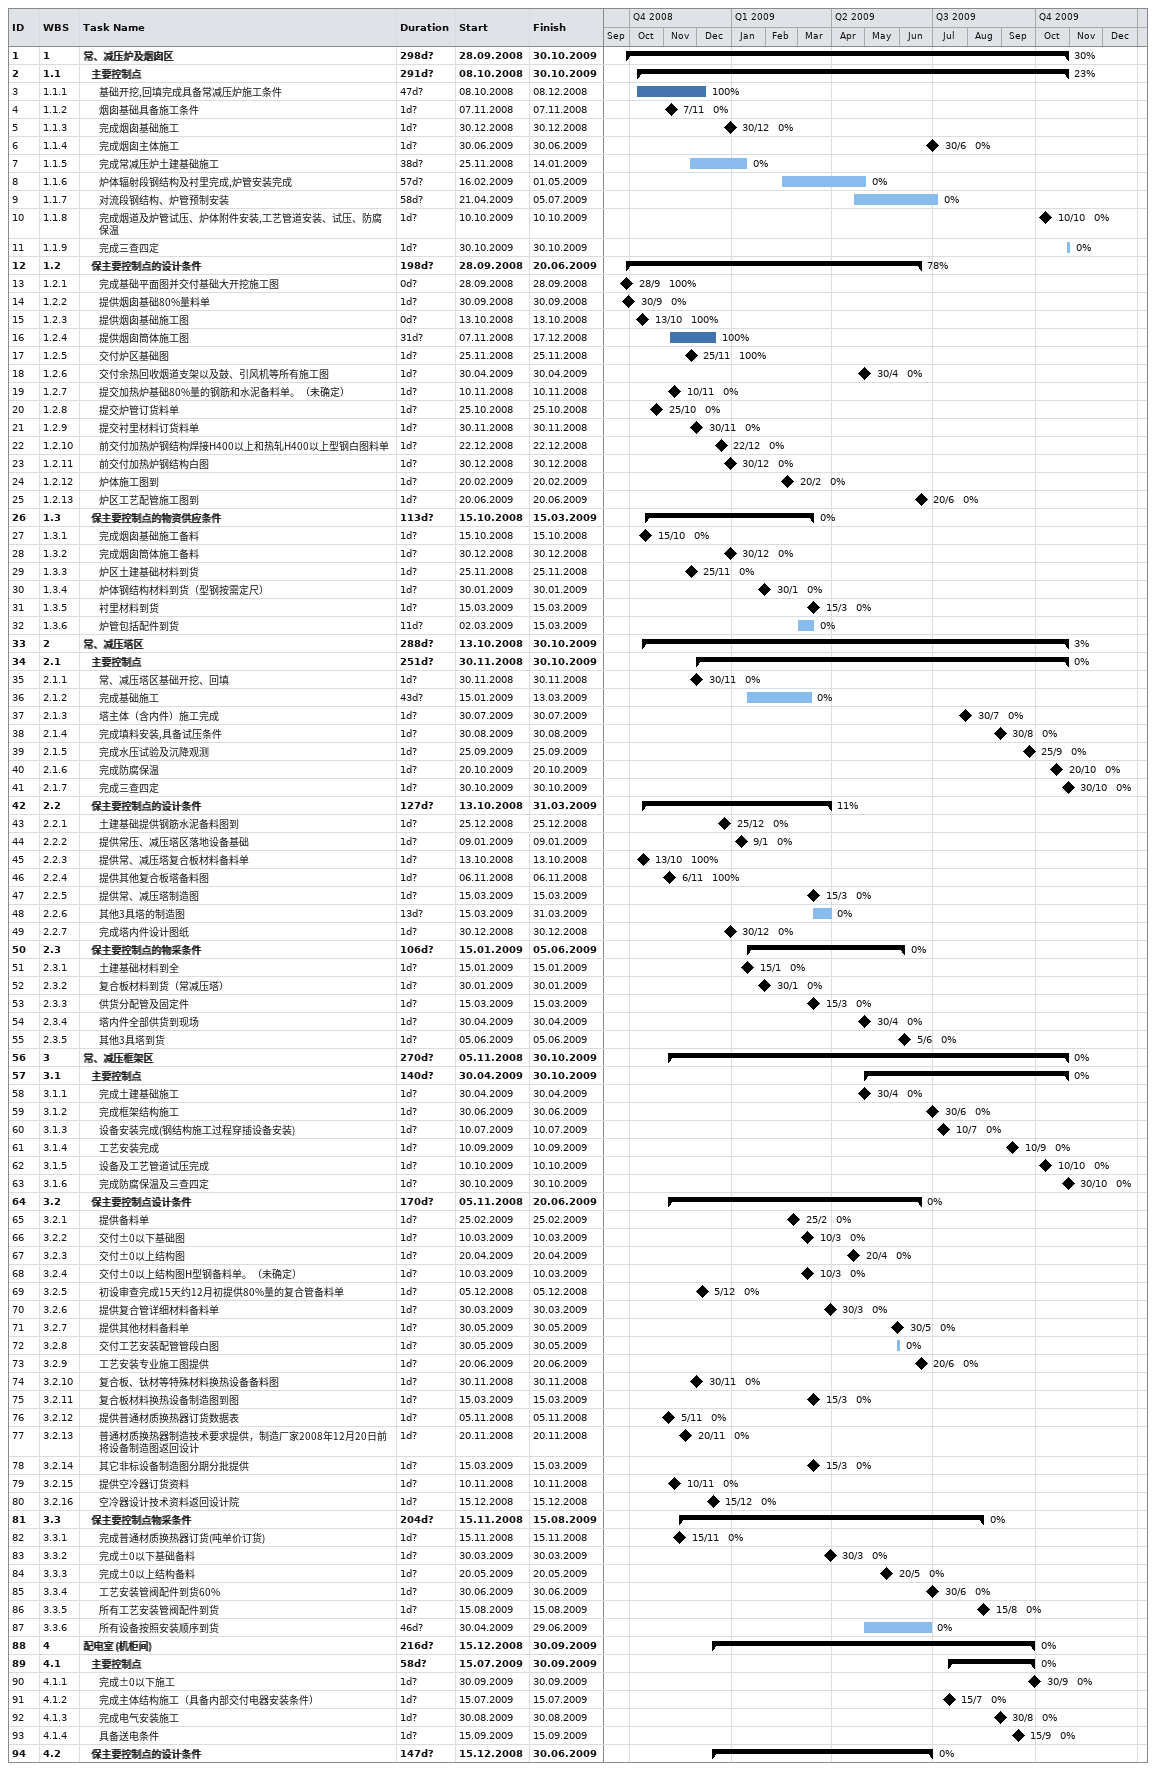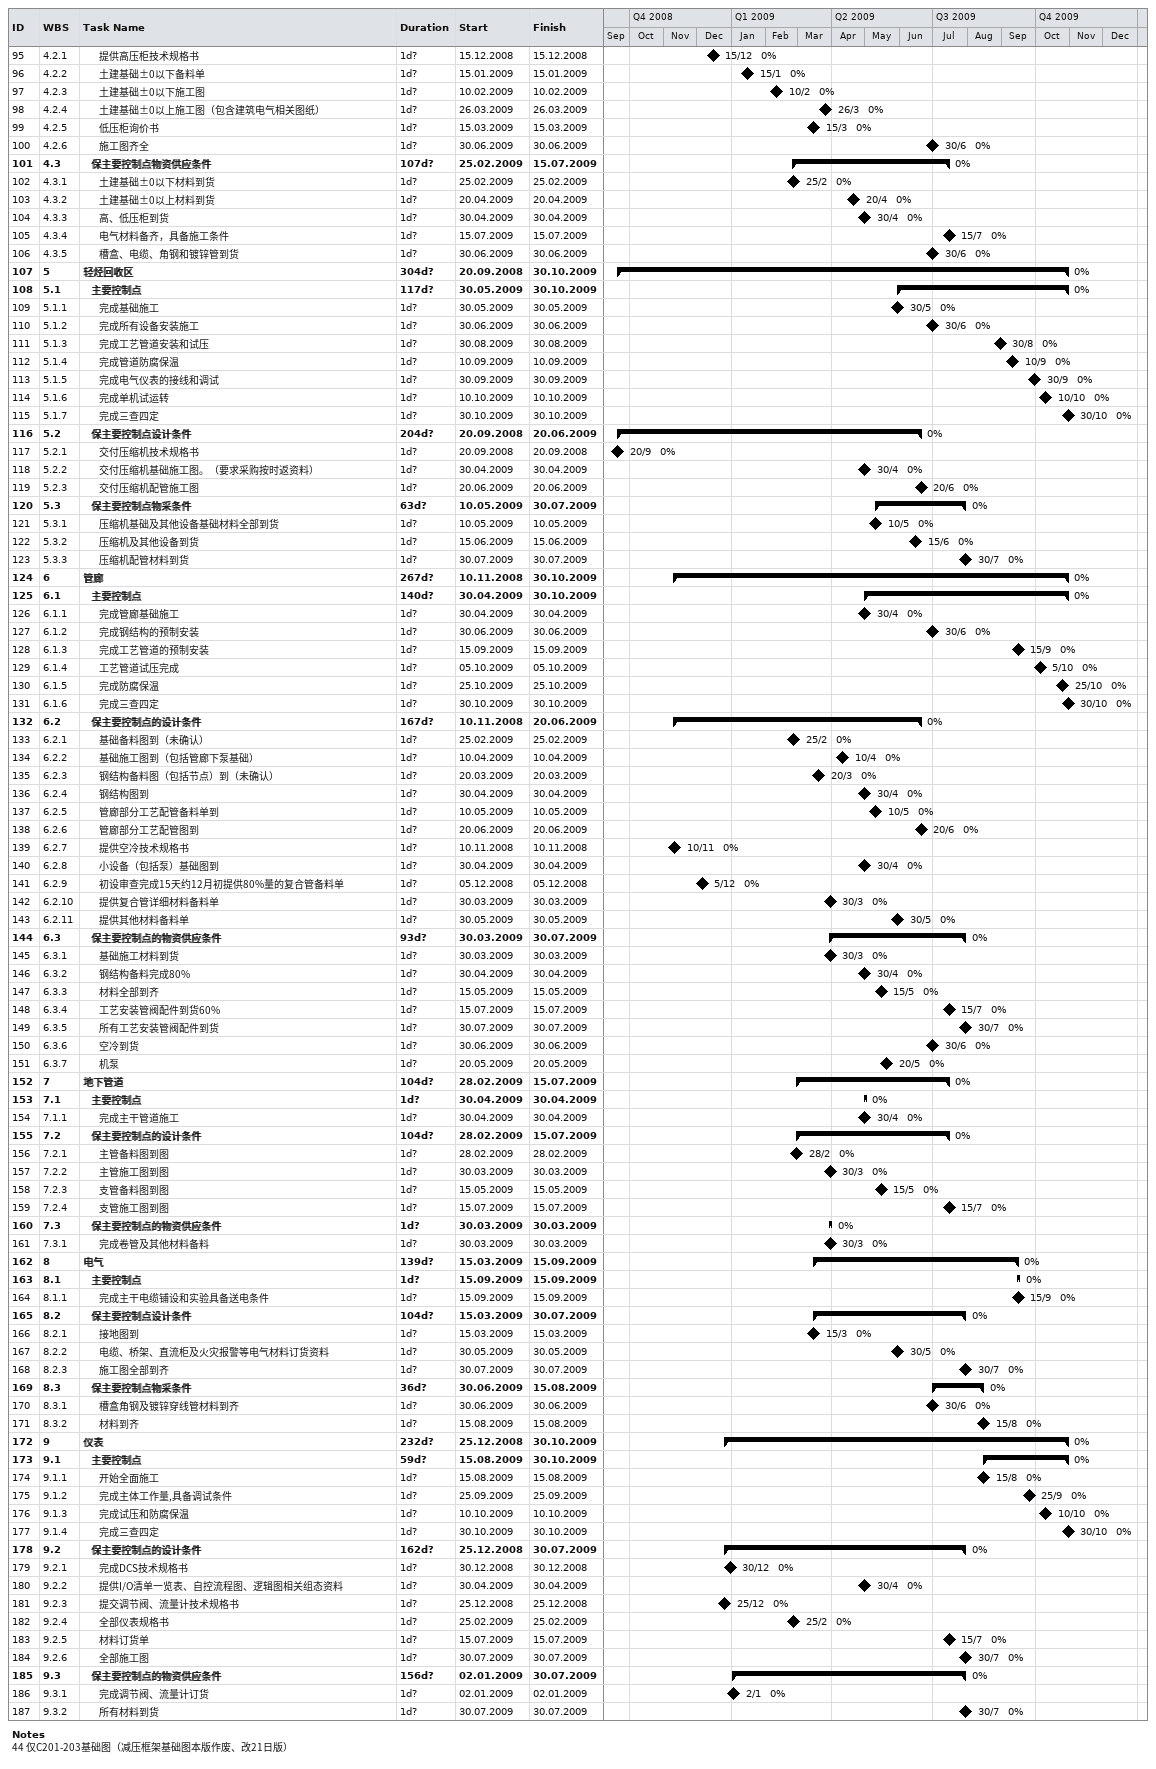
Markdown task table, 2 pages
| ID | WBS | Task | Duration | Start | Finish | % complete |
|---|---|---|---|---|---|---|
| 1 | 1 | **常、减压炉及烟囱区** | 298d? | 2008-09-28 | 2009-10-30 | 30 |
| 2 | 1.1 | **主要控制点** | 291d? | 2008-10-08 | 2009-10-30 | 23 |
| 3 | 1.1.1 | 基础开挖,回填完成具备常减压炉施工条件 | 47d? | 2008-10-08 | 2008-12-08 | 100 |
| 4 | 1.1.2 | 烟囱基础具备施工条件 | 1d? | 2008-11-07 | 2008-11-07 | 0 |
| 5 | 1.1.3 | 完成烟囱基础施工 | 1d? | 2008-12-30 | 2008-12-30 | 0 |
| 6 | 1.1.4 | 完成烟囱主体施工 | 1d? | 2009-06-30 | 2009-06-30 | 0 |
| 7 | 1.1.5 | 完成常减压炉土建基础施工 | 38d? | 2008-11-25 | 2009-01-14 | 0 |
| 8 | 1.1.6 | 炉体辐射段钢结构及衬里完成,炉管安装完成 | 57d? | 2009-02-16 | 2009-05-01 | 0 |
| 9 | 1.1.7 | 对流段钢结构、炉管预制安装 | 58d? | 2009-04-21 | 2009-07-05 | 0 |
| 10 | 1.1.8 | 完成烟道及炉管试压、炉体附件安装,工艺管道安装、试压、防腐保温 | 1d? | 2009-10-10 | 2009-10-10 | 0 |
| 11 | 1.1.9 | 完成三查四定 | 1d? | 2009-10-30 | 2009-10-30 | 0 |
| 12 | 1.2 | **保主要控制点的设计条件** | 198d? | 2008-09-28 | 2009-06-20 | 78 |
| 13 | 1.2.1 | 完成基础平面图并交付基础大开挖施工图 | 0d? | 2008-09-28 | 2008-09-28 | 100 |
| 14 | 1.2.2 | 提供烟囱基础80%量料单 | 1d? | 2008-09-30 | 2008-09-30 | 0 |
| 15 | 1.2.3 | 提供烟囱基础施工图 | 0d? | 2008-10-13 | 2008-10-13 | 100 |
| 16 | 1.2.4 | 提供烟囱筒体施工图 | 31d? | 2008-11-07 | 2008-12-17 | 100 |
| 17 | 1.2.5 | 交付炉区基础图 | 1d? | 2008-11-25 | 2008-11-25 | 100 |
| 18 | 1.2.6 | 交付余热回收烟道支架以及鼓、引风机等所有施工图 | 1d? | 2009-04-30 | 2009-04-30 | 0 |
| 19 | 1.2.7 | 提交加热炉基础80%量的钢筋和水泥备料单。（未确定） | 1d? | 2008-11-10 | 2008-11-10 | 0 |
| 20 | 1.2.8 | 提交炉管订货料单 | 1d? | 2008-10-25 | 2008-10-25 | 0 |
| 21 | 1.2.9 | 提交衬里材料订货料单 | 1d? | 2008-11-30 | 2008-11-30 | 0 |
| 22 | 1.2.10 | 前交付加热炉钢结构焊接H400以上和热轧H400以上型钢白图料单 | 1d? | 2008-12-22 | 2008-12-22 | 0 |
| 23 | 1.2.11 | 前交付加热炉钢结构白图 | 1d? | 2008-12-30 | 2008-12-30 | 0 |
| 24 | 1.2.12 | 炉体施工图到 | 1d? | 2009-02-20 | 2009-02-20 | 0 |
| 25 | 1.2.13 | 炉区工艺配管施工图到 | 1d? | 2009-06-20 | 2009-06-20 | 0 |
| 26 | 1.3 | **保主要控制点的物资供应条件** | 113d? | 2008-10-15 | 2009-03-15 | 0 |
| 27 | 1.3.1 | 完成烟囱基础施工备料 | 1d? | 2008-10-15 | 2008-10-15 | 0 |
| 28 | 1.3.2 | 完成烟囱筒体施工备料 | 1d? | 2008-12-30 | 2008-12-30 | 0 |
| 29 | 1.3.3 | 炉区土建基础材料到货 | 1d? | 2008-11-25 | 2008-11-25 | 0 |
| 30 | 1.3.4 | 炉体钢结构材料到货（型钢按需定尺） | 1d? | 2009-01-30 | 2009-01-30 | 0 |
| 31 | 1.3.5 | 衬里材料到货 | 1d? | 2009-03-15 | 2009-03-15 | 0 |
| 32 | 1.3.6 | 炉管包括配件到货 | 11d? | 2009-03-02 | 2009-03-15 | 0 |
| 33 | 2 | **常、减压塔区** | 288d? | 2008-10-13 | 2009-10-30 | 3 |
| 34 | 2.1 | **主要控制点** | 251d? | 2008-11-30 | 2009-10-30 | 0 |
| 35 | 2.1.1 | 常、减压塔区基础开挖、回填 | 1d? | 2008-11-30 | 2008-11-30 | 0 |
| 36 | 2.1.2 | 完成基础施工 | 43d? | 2009-01-15 | 2009-03-13 | 0 |
| 37 | 2.1.3 | 塔主体（含内件）施工完成 | 1d? | 2009-07-30 | 2009-07-30 | 0 |
| 38 | 2.1.4 | 完成填料安装,具备试压条件 | 1d? | 2009-08-30 | 2009-08-30 | 0 |
| 39 | 2.1.5 | 完成水压试验及沉降观测 | 1d? | 2009-09-25 | 2009-09-25 | 0 |
| 40 | 2.1.6 | 完成防腐保温 | 1d? | 2009-10-20 | 2009-10-20 | 0 |
| 41 | 2.1.7 | 完成三查四定 | 1d? | 2009-10-30 | 2009-10-30 | 0 |
| 42 | 2.2 | **保主要控制点的设计条件** | 127d? | 2008-10-13 | 2009-03-31 | 11 |
| 43 | 2.2.1 | 土建基础提供钢筋水泥备料图到 | 1d? | 2008-12-25 | 2008-12-25 | 0 |
| 44 | 2.2.2 | 提供常压、减压塔区落地设备基础 | 1d? | 2009-01-09 | 2009-01-09 | 0 |
| 45 | 2.2.3 | 提供常、减压塔复合板材料备料单 | 1d? | 2008-10-13 | 2008-10-13 | 100 |
| 46 | 2.2.4 | 提供其他复合板塔备料图 | 1d? | 2008-11-06 | 2008-11-06 | 100 |
| 47 | 2.2.5 | 提供常、减压塔制造图 | 1d? | 2009-03-15 | 2009-03-15 | 0 |
| 48 | 2.2.6 | 其他3具塔的制造图 | 13d? | 2009-03-15 | 2009-03-31 | 0 |
| 49 | 2.2.7 | 完成塔内件设计图纸 | 1d? | 2008-12-30 | 2008-12-30 | 0 |
| 50 | 2.3 | **保主要控制点的物采条件** | 106d? | 2009-01-15 | 2009-06-05 | 0 |
| 51 | 2.3.1 | 土建基础材料到全 | 1d? | 2009-01-15 | 2009-01-15 | 0 |
| 52 | 2.3.2 | 复合板材料到货（常减压塔） | 1d? | 2009-01-30 | 2009-01-30 | 0 |
| 53 | 2.3.3 | 供货分配管及固定件 | 1d? | 2009-03-15 | 2009-03-15 | 0 |
| 54 | 2.3.4 | 塔内件全部供货到现场 | 1d? | 2009-04-30 | 2009-04-30 | 0 |
| 55 | 2.3.5 | 其他3具塔到货 | 1d? | 2009-06-05 | 2009-06-05 | 0 |
| 56 | 3 | **常、减压框架区** | 270d? | 2008-11-05 | 2009-10-30 | 0 |
| 57 | 3.1 | **主要控制点** | 140d? | 2009-04-30 | 2009-10-30 | 0 |
| 58 | 3.1.1 | 完成土建基础施工 | 1d? | 2009-04-30 | 2009-04-30 | 0 |
| 59 | 3.1.2 | 完成框架结构施工 | 1d? | 2009-06-30 | 2009-06-30 | 0 |
| 60 | 3.1.3 | 设备安装完成(钢结构施工过程穿插设备安装) | 1d? | 2009-07-10 | 2009-07-10 | 0 |
| 61 | 3.1.4 | 工艺安装完成 | 1d? | 2009-09-10 | 2009-09-10 | 0 |
| 62 | 3.1.5 | 设备及工艺管道试压完成 | 1d? | 2009-10-10 | 2009-10-10 | 0 |
| 63 | 3.1.6 | 完成防腐保温及三查四定 | 1d? | 2009-10-30 | 2009-10-30 | 0 |
| 64 | 3.2 | **保主要控制点设计条件** | 170d? | 2008-11-05 | 2009-06-20 | 0 |
| 65 | 3.2.1 | 提供备料单 | 1d? | 2009-02-25 | 2009-02-25 | 0 |
| 66 | 3.2.2 | 交付±0以下基础图 | 1d? | 2009-03-10 | 2009-03-10 | 0 |
| 67 | 3.2.3 | 交付±0以上结构图 | 1d? | 2009-04-20 | 2009-04-20 | 0 |
| 68 | 3.2.4 | 交付±0以上结构图H型钢备料单。（未确定） | 1d? | 2009-03-10 | 2009-03-10 | 0 |
| 69 | 3.2.5 | 初设审查完成15天约12月初提供80%量的复合管备料单 | 1d? | 2008-12-05 | 2008-12-05 | 0 |
| 70 | 3.2.6 | 提供复合管详细材料备料单 | 1d? | 2009-03-30 | 2009-03-30 | 0 |
| 71 | 3.2.7 | 提供其他材料备料单 | 1d? | 2009-05-30 | 2009-05-30 | 0 |
| 72 | 3.2.8 | 交付工艺安装配管管段白图 | 1d? | 2009-05-30 | 2009-05-30 | 0 |
| 73 | 3.2.9 | 工艺安装专业施工图提供 | 1d? | 2009-06-20 | 2009-06-20 | 0 |
| 74 | 3.2.10 | 复合板、钛材等特殊材料换热设备备料图 | 1d? | 2008-11-30 | 2008-11-30 | 0 |
| 75 | 3.2.11 | 复合板材料换热设备制造图到图 | 1d? | 2009-03-15 | 2009-03-15 | 0 |
| 76 | 3.2.12 | 提供普通材质换热器订货数据表 | 1d? | 2008-11-05 | 2008-11-05 | 0 |
| 77 | 3.2.13 | 普通材质换热器制造技术要求提供，制造厂家2008年12月20日前将设备制造图返回设计 | 1d? | 2008-11-20 | 2008-11-20 | 0 |
| 78 | 3.2.14 | 其它非标设备制造图分期分批提供 | 1d? | 2009-03-15 | 2009-03-15 | 0 |
| 79 | 3.2.15 | 提供空冷器订货资料 | 1d? | 2008-11-10 | 2008-11-10 | 0 |
| 80 | 3.2.16 | 空冷器设计技术资料返回设计院 | 1d? | 2008-12-15 | 2008-12-15 | 0 |
| 81 | 3.3 | **保主要控制点物采条件** | 204d? | 2008-11-15 | 2009-08-15 | 0 |
| 82 | 3.3.1 | 完成普通材质换热器订货(吨单价订货) | 1d? | 2008-11-15 | 2008-11-15 | 0 |
| 83 | 3.3.2 | 完成±0以下基础备料 | 1d? | 2009-03-30 | 2009-03-30 | 0 |
| 84 | 3.3.3 | 完成±0以上结构备料 | 1d? | 2009-05-20 | 2009-05-20 | 0 |
| 85 | 3.3.4 | 工艺安装管阀配件到货60% | 1d? | 2009-06-30 | 2009-06-30 | 0 |
| 86 | 3.3.5 | 所有工艺安装管阀配件到货 | 1d? | 2009-08-15 | 2009-08-15 | 0 |
| 87 | 3.3.6 | 所有设备按照安装顺序到货 | 46d? | 2009-04-30 | 2009-06-29 | 0 |
| 88 | 4 | **配电室 (机柜间)** | 216d? | 2008-12-15 | 2009-09-30 | 0 |
| 89 | 4.1 | **主要控制点** | 58d? | 2009-07-15 | 2009-09-30 | 0 |
| 90 | 4.1.1 | 完成±0以下施工 | 1d? | 2009-09-30 | 2009-09-30 | 0 |
| 91 | 4.1.2 | 完成主体结构施工（具备内部交付电器安装条件） | 1d? | 2009-07-15 | 2009-07-15 | 0 |
| 92 | 4.1.3 | 完成电气安装施工 | 1d? | 2009-08-30 | 2009-08-30 | 0 |
| 93 | 4.1.4 | 具备送电条件 | 1d? | 2009-09-15 | 2009-09-15 | 0 |
| 94 | 4.2 | **保主要控制点的设计条件** | 147d? | 2008-12-15 | 2009-06-30 | 0 |
| 95 | 4.2.1 | 提供高压柜技术规格书 | 1d? | 2008-12-15 | 2008-12-15 | 0 |
| 96 | 4.2.2 | 土建基础±0以下备料单 | 1d? | 2009-01-15 | 2009-01-15 | 0 |
| 97 | 4.2.3 | 土建基础±0以下施工图 | 1d? | 2009-02-10 | 2009-02-10 | 0 |
| 98 | 4.2.4 | 土建基础±0以上施工图（包含建筑电气相关图纸） | 1d? | 2009-03-26 | 2009-03-26 | 0 |
| 99 | 4.2.5 | 低压柜询价书 | 1d? | 2009-03-15 | 2009-03-15 | 0 |
| 100 | 4.2.6 | 施工图齐全 | 1d? | 2009-06-30 | 2009-06-30 | 0 |
| 101 | 4.3 | **保主要控制点物资供应条件** | 107d? | 2009-02-25 | 2009-07-15 | 0 |
| 102 | 4.3.1 | 土建基础±0以下材料到货 | 1d? | 2009-02-25 | 2009-02-25 | 0 |
| 103 | 4.3.2 | 土建基础±0以上材料到货 | 1d? | 2009-04-20 | 2009-04-20 | 0 |
| 104 | 4.3.3 | 高、低压柜到货 | 1d? | 2009-04-30 | 2009-04-30 | 0 |
| 105 | 4.3.4 | 电气材料备齐，具备施工条件 | 1d? | 2009-07-15 | 2009-07-15 | 0 |
| 106 | 4.3.5 | 槽盒、电缆、角钢和镀锌管到货 | 1d? | 2009-06-30 | 2009-06-30 | 0 |
| 107 | 5 | **轻烃回收区** | 304d? | 2008-09-20 | 2009-10-30 | 0 |
| 108 | 5.1 | **主要控制点** | 117d? | 2009-05-30 | 2009-10-30 | 0 |
| 109 | 5.1.1 | 完成基础施工 | 1d? | 2009-05-30 | 2009-05-30 | 0 |
| 110 | 5.1.2 | 完成所有设备安装施工 | 1d? | 2009-06-30 | 2009-06-30 | 0 |
| 111 | 5.1.3 | 完成工艺管道安装和试压 | 1d? | 2009-08-30 | 2009-08-30 | 0 |
| 112 | 5.1.4 | 完成管道防腐保温 | 1d? | 2009-09-10 | 2009-09-10 | 0 |
| 113 | 5.1.5 | 完成电气仪表的接线和调试 | 1d? | 2009-09-30 | 2009-09-30 | 0 |
| 114 | 5.1.6 | 完成单机试运转 | 1d? | 2009-10-10 | 2009-10-10 | 0 |
| 115 | 5.1.7 | 完成三查四定 | 1d? | 2009-10-30 | 2009-10-30 | 0 |
| 116 | 5.2 | **保主要控制点设计条件** | 204d? | 2008-09-20 | 2009-06-20 | 0 |
| 117 | 5.2.1 | 交付压缩机技术规格书 | 1d? | 2008-09-20 | 2008-09-20 | 0 |
| 118 | 5.2.2 | 交付压缩机基础施工图。（要求采购按时返资料） | 1d? | 2009-04-30 | 2009-04-30 | 0 |
| 119 | 5.2.3 | 交付压缩机配管施工图 | 1d? | 2009-06-20 | 2009-06-20 | 0 |
| 120 | 5.3 | **保主要控制点物采条件** | 63d? | 2009-05-10 | 2009-07-30 | 0 |
| 121 | 5.3.1 | 压缩机基础及其他设备基础材料全部到货 | 1d? | 2009-05-10 | 2009-05-10 | 0 |
| 122 | 5.3.2 | 压缩机及其他设备到货 | 1d? | 2009-06-15 | 2009-06-15 | 0 |
| 123 | 5.3.3 | 压缩机配管材料到货 | 1d? | 2009-07-30 | 2009-07-30 | 0 |
| 124 | 6 | **管廊** | 267d? | 2008-11-10 | 2009-10-30 | 0 |
| 125 | 6.1 | **主要控制点** | 140d? | 2009-04-30 | 2009-10-30 | 0 |
| 126 | 6.1.1 | 完成管廊基础施工 | 1d? | 2009-04-30 | 2009-04-30 | 0 |
| 127 | 6.1.2 | 完成钢结构的预制安装 | 1d? | 2009-06-30 | 2009-06-30 | 0 |
| 128 | 6.1.3 | 完成工艺管道的预制安装 | 1d? | 2009-09-15 | 2009-09-15 | 0 |
| 129 | 6.1.4 | 工艺管道试压完成 | 1d? | 2009-10-05 | 2009-10-05 | 0 |
| 130 | 6.1.5 | 完成防腐保温 | 1d? | 2009-10-25 | 2009-10-25 | 0 |
| 131 | 6.1.6 | 完成三查四定 | 1d? | 2009-10-30 | 2009-10-30 | 0 |
| 132 | 6.2 | **保主要控制点的设计条件** | 167d? | 2008-11-10 | 2009-06-20 | 0 |
| 133 | 6.2.1 | 基础备料图到（未确认） | 1d? | 2009-02-25 | 2009-02-25 | 0 |
| 134 | 6.2.2 | 基础施工图到（包括管廊下泵基础） | 1d? | 2009-04-10 | 2009-04-10 | 0 |
| 135 | 6.2.3 | 钢结构备料图（包括节点）到（未确认） | 1d? | 2009-03-20 | 2009-03-20 | 0 |
| 136 | 6.2.4 | 钢结构图到 | 1d? | 2009-04-30 | 2009-04-30 | 0 |
| 137 | 6.2.5 | 管廊部分工艺配管备料单到 | 1d? | 2009-05-10 | 2009-05-10 | 0 |
| 138 | 6.2.6 | 管廊部分工艺配管图到 | 1d? | 2009-06-20 | 2009-06-20 | 0 |
| 139 | 6.2.7 | 提供空冷技术规格书 | 1d? | 2008-11-10 | 2008-11-10 | 0 |
| 140 | 6.2.8 | 小设备（包括泵）基础图到 | 1d? | 2009-04-30 | 2009-04-30 | 0 |
| 141 | 6.2.9 | 初设审查完成15天约12月初提供80%量的复合管备料单 | 1d? | 2008-12-05 | 2008-12-05 | 0 |
| 142 | 6.2.10 | 提供复合管详细材料备料单 | 1d? | 2009-03-30 | 2009-03-30 | 0 |
| 143 | 6.2.11 | 提供其他材料备料单 | 1d? | 2009-05-30 | 2009-05-30 | 0 |
| 144 | 6.3 | **保主要控制点的物资供应条件** | 93d? | 2009-03-30 | 2009-07-30 | 0 |
| 145 | 6.3.1 | 基础施工材料到货 | 1d? | 2009-03-30 | 2009-03-30 | 0 |
| 146 | 6.3.2 | 钢结构备料完成80% | 1d? | 2009-04-30 | 2009-04-30 | 0 |
| 147 | 6.3.3 | 材料全部到齐 | 1d? | 2009-05-15 | 2009-05-15 | 0 |
| 148 | 6.3.4 | 工艺安装管阀配件到货60% | 1d? | 2009-07-15 | 2009-07-15 | 0 |
| 149 | 6.3.5 | 所有工艺安装管阀配件到货 | 1d? | 2009-07-30 | 2009-07-30 | 0 |
| 150 | 6.3.6 | 空冷到货 | 1d? | 2009-06-30 | 2009-06-30 | 0 |
| 151 | 6.3.7 | 机泵 | 1d? | 2009-05-20 | 2009-05-20 | 0 |
| 152 | 7 | **地下管道** | 104d? | 2009-02-28 | 2009-07-15 | 0 |
| 153 | 7.1 | **主要控制点** | 1d? | 2009-04-30 | 2009-04-30 | 0 |
| 154 | 7.1.1 | 完成主干管道施工 | 1d? | 2009-04-30 | 2009-04-30 | 0 |
| 155 | 7.2 | **保主要控制点的设计条件** | 104d? | 2009-02-28 | 2009-07-15 | 0 |
| 156 | 7.2.1 | 主管备料图到图 | 1d? | 2009-02-28 | 2009-02-28 | 0 |
| 157 | 7.2.2 | 主管施工图到图 | 1d? | 2009-03-30 | 2009-03-30 | 0 |
| 158 | 7.2.3 | 支管备料图到图 | 1d? | 2009-05-15 | 2009-05-15 | 0 |
| 159 | 7.2.4 | 支管施工图到图 | 1d? | 2009-07-15 | 2009-07-15 | 0 |
| 160 | 7.3 | **保主要控制点的物资供应条件** | 1d? | 2009-03-30 | 2009-03-30 | 0 |
| 161 | 7.3.1 | 完成卷管及其他材料备料 | 1d? | 2009-03-30 | 2009-03-30 | 0 |
| 162 | 8 | **电气** | 139d? | 2009-03-15 | 2009-09-15 | 0 |
| 163 | 8.1 | **主要控制点** | 1d? | 2009-09-15 | 2009-09-15 | 0 |
| 164 | 8.1.1 | 完成主干电缆铺设和实验具备送电条件 | 1d? | 2009-09-15 | 2009-09-15 | 0 |
| 165 | 8.2 | **保主要控制点设计条件** | 104d? | 2009-03-15 | 2009-07-30 | 0 |
| 166 | 8.2.1 | 接地图到 | 1d? | 2009-03-15 | 2009-03-15 | 0 |
| 167 | 8.2.2 | 电缆、桥架、直流柜及火灾报警等电气材料订货资料 | 1d? | 2009-05-30 | 2009-05-30 | 0 |
| 168 | 8.2.3 | 施工图全部到齐 | 1d? | 2009-07-30 | 2009-07-30 | 0 |
| 169 | 8.3 | **保主要控制点物采条件** | 36d? | 2009-06-30 | 2009-08-15 | 0 |
| 170 | 8.3.1 | 槽盒角钢及镀锌穿线管材料到齐 | 1d? | 2009-06-30 | 2009-06-30 | 0 |
| 171 | 8.3.2 | 材料到齐 | 1d? | 2009-08-15 | 2009-08-15 | 0 |
| 172 | 9 | **仪表** | 232d? | 2008-12-25 | 2009-10-30 | 0 |
| 173 | 9.1 | **主要控制点** | 59d? | 2009-08-15 | 2009-10-30 | 0 |
| 174 | 9.1.1 | 开始全面施工 | 1d? | 2009-08-15 | 2009-08-15 | 0 |
| 175 | 9.1.2 | 完成主体工作量,具备调试条件 | 1d? | 2009-09-25 | 2009-09-25 | 0 |
| 176 | 9.1.3 | 完成试压和防腐保温 | 1d? | 2009-10-10 | 2009-10-10 | 0 |
| 177 | 9.1.4 | 完成三查四定 | 1d? | 2009-10-30 | 2009-10-30 | 0 |
| 178 | 9.2 | **保主要控制点的设计条件** | 162d? | 2008-12-25 | 2009-07-30 | 0 |
| 179 | 9.2.1 | 完成DCS技术规格书 | 1d? | 2008-12-30 | 2008-12-30 | 0 |
| 180 | 9.2.2 | 提供I/O清单一览表、自控流程图、逻辑图相关组态资料 | 1d? | 2009-04-30 | 2009-04-30 | 0 |
| 181 | 9.2.3 | 提交调节阀、流量计技术规格书 | 1d? | 2008-12-25 | 2008-12-25 | 0 |
| 182 | 9.2.4 | 全部仪表规格书 | 1d? | 2009-02-25 | 2009-02-25 | 0 |
| 183 | 9.2.5 | 材料订货单 | 1d? | 2009-07-15 | 2009-07-15 | 0 |
| 184 | 9.2.6 | 全部施工图 | 1d? | 2009-07-30 | 2009-07-30 | 0 |
| 185 | 9.3 | **保主要控制点的物资供应条件** | 156d? | 2009-01-02 | 2009-07-30 | 0 |
| 186 | 9.3.1 | 完成调节阀、流量计订货 | 1d? | 2009-01-02 | 2009-01-02 | 0 |
| 187 | 9.3.2 | 所有材料到货 | 1d? | 2009-07-30 | 2009-07-30 | 0 |

Notes
- 44: 仅C201-203基础图（减压框架基础图本版作废、改21日版）
